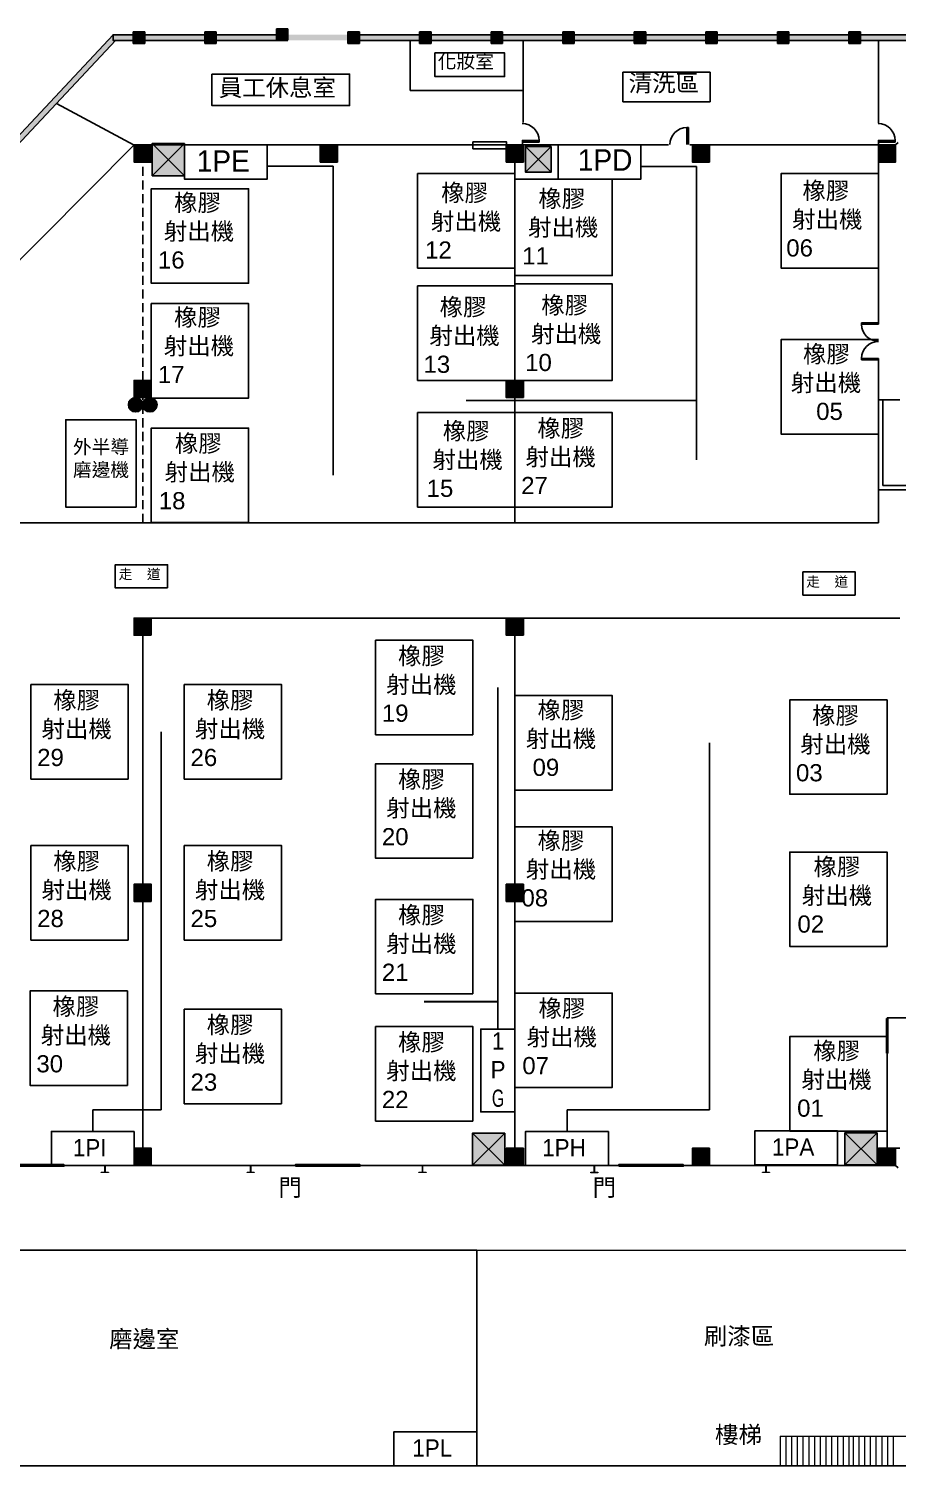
# Model space of a CAD drawing. Header units: millimetres. Extents: x 22594 to 38070, y -3587 to 6205.
# Drawn here: x 25435 to 28469, y 1183 to 6205 of the extents above; entities that cross this region are included whole.
import ezdxf

# ---------------------------------------------------------------- set-up
doc = ezdxf.new("R2010")
doc.units = ezdxf.units.MM
for name, pattern in [('ACAD_ISO03W100', [30, 12, -18]), ('HIDDEN', [4.5, 3.5, -1]), ('HIDDEN2', [4.7625, 3.175, -1.5875])]:
    doc.linetypes.add(name, pattern=pattern)
doc.layers.get('0').update_dxf_attribs({"lineweight": 25})
for name, color, linetype, lineweight in [('DIM', 3, 'Continuous', 13), ('Gold', 40, 'Continuous', 13), ('HID', 4, 'HIDDEN', 13)]:
    doc.layers.add(name, color=color, linetype=linetype, lineweight=lineweight)
for name, color, linetype in [('圍牆', 27, 'Continuous'), ('柱子', 250, 'Continuous'), ('配電箱', 253, 'Continuous')]:
    doc.layers.add(name, color=color, linetype=linetype)
doc.styles.add('CHARDON', font='arial.ttf', dxfattribs={"height": 3})
doc.styles.add('SIMPLEX', font='simplex.shx')
doc.styles.get("Standard").update_dxf_attribs({"font": 'arial.ttf'})

msp = doc.modelspace()

# ---------------------------------------------------------------- hatches: boundary and pattern name
for points in [[(25832.9, 4891.4, 1), (25782.9, 4891.4, 1)], [(25882.9, 4891.4, 1), (25832.9, 4891.4, 1)]]:
    msp.add_hatch(color=5).paths.add_polyline_path(points)
h = msp.add_hatch()
h.set_pattern_fill('ANSI31', color=256)
h.set_pattern_definition([(45, (-20507.3048, -1063.8885), (-2.24506403, 2.24506403), [])])
h.paths.add_polyline_path([(25332.6, 2236.9), (25332.6, 2230.9), (25557.6, 2230.9), (25557.6, 2236.9)])
h = msp.add_hatch()
h.set_pattern_fill('ANSI31', color=256)
h.set_pattern_definition([(45, (-19473.447, -1063.8885), (-2.24506403, 2.24506403), [])])
h.paths.add_polyline_path([(26366.5, 2236.9), (26366.5, 2230.9), (26591.5, 2230.9), (26591.5, 2236.9)])
h = msp.add_hatch()
h.set_pattern_fill('ANSI31', color=256)
h.set_pattern_definition([(45, (-18344.015, -1063.8885), (-2.24506403, 2.24506403), [])])
h.paths.add_polyline_path([(27495.9, 2236.9), (27495.9, 2230.9), (27720.9, 2230.9), (27720.9, 2236.9)])
at = {"layer": 'DIM'}
h = msp.add_hatch(color=1, dxfattribs=at)
h.dxf.hatch_style = 1
h.paths.add_polyline_path([(25688.2, 2232.4), (25688.2, 2233.9), (25700.7, 2233.9), (25713.2, 2233.9), (25713.2, 2232.4), (25701.2, 2232.4), (25701.2, 2210.4), (25713.2, 2210.4), (25713.2, 2208.9), (25688.2, 2208.9), (25688.2, 2210.4), (25700.2, 2210.4), (25700.2, 2232.4)])
h = msp.add_hatch(color=1, dxfattribs=at)
h.dxf.hatch_style = 1
h.paths.add_polyline_path([(26197.7, 2233.9), (26197.7, 2232.4), (26209.7, 2232.4), (26209.7, 2210.4), (26197.7, 2210.4), (26197.7, 2208.9), (26222.7, 2208.9), (26222.7, 2210.4), (26210.7, 2210.4), (26210.7, 2232.4), (26222.7, 2232.4), (26222.7, 2233.9), (26210.2, 2233.9)])
h = msp.add_hatch(color=1, dxfattribs=at)
h.dxf.hatch_style = 1
h.paths.add_polyline_path([(26797.7, 2232.4), (26797.7, 2233.9), (26810.2, 2233.9), (26822.7, 2233.9), (26822.7, 2232.4), (26810.7, 2232.4), (26810.7, 2210.4), (26822.7, 2210.4), (26822.7, 2208.9), (26797.7, 2208.9), (26797.7, 2210.4), (26809.7, 2210.4), (26809.7, 2232.4)])
h = msp.add_hatch(color=1, dxfattribs=at)
h.dxf.hatch_style = 1
h.paths.add_polyline_path([(27397.7, 2210.2), (27397.7, 2208.7), (27422.7, 2208.7), (27422.7, 2210.2), (27410.7, 2210.2), (27410.7, 2232.2), (27422.7, 2232.2), (27422.7, 2233.7), (27410.2, 2233.7), (27397.7, 2233.7), (27397.7, 2232.2), (27409.7, 2232.2), (27409.7, 2210.2)])
h = msp.add_hatch(color=1, dxfattribs=at)
h.dxf.hatch_style = 1
h.paths.add_polyline_path([(27997.7, 2232.4), (27997.7, 2233.9), (28010.2, 2233.9), (28022.7, 2233.9), (28022.7, 2232.4), (28010.7, 2232.4), (28010.7, 2210.4), (28022.7, 2210.4), (28022.7, 2208.9), (27997.7, 2208.9), (27997.7, 2210.4), (28009.7, 2210.4), (28009.7, 2232.4)])
at = {"layer": '圍牆'}
for points in [[(25738.1, 6163.9), (25729.4, 6163.9), (25729.4, 6183.9), (24939.4, 5340.3), (24957, 5330.9)], [(25729.4, 6163.9), (25729.4, 6183.9), (25799.9, 6183.9), (25799.9, 6163.9)], [(25799.9, 6153.9), (25799.9, 6193.9), (25839.9, 6193.9), (25839.9, 6153.9)], [(26049.9, 6183.9), (25839.9, 6183.9), (25839.9, 6163.9), (26049.9, 6163.9)], [(26049.9, 6153.9), (26049.9, 6193.9), (26089.9, 6193.9), (26089.9, 6153.9)], [(26299.9, 6183.9), (26089.9, 6183.9), (26089.9, 6163.9), (26299.9, 6163.9)], [(26299.9, 6204.9), (26299.9, 6164.9), (26339.9, 6164.9), (26339.9, 6204.9)], [(26549.9, 6183.9), (26339.9, 6183.9), (26339.9, 6163.9), (26549.9, 6163.9)], [(26549.9, 6153.9), (26549.9, 6193.9), (26589.9, 6193.9), (26589.9, 6153.9)], [(26799.9, 6183.9), (26589.9, 6183.9), (26589.9, 6163.9), (26799.9, 6163.9)], [(26799.9, 6153.9), (26799.9, 6193.9), (26839.9, 6193.9), (26839.9, 6153.9)], [(27049.9, 6183.9), (26839.9, 6183.9), (26839.9, 6163.9), (27049.9, 6163.9)], [(27049.9, 6193.9), (27049.9, 6153.9), (27089.9, 6153.9), (27089.9, 6193.9)], [(27299.9, 6183.9), (27089.9, 6183.9), (27089.9, 6163.9), (27299.9, 6163.9)], [(27299.9, 6193.9), (27299.9, 6153.9), (27339.9, 6153.9), (27339.9, 6193.9)], [(27549.9, 6183.9), (27339.9, 6183.9), (27339.9, 6163.9), (27549.9, 6163.9)], [(27549.9, 6153.9), (27549.9, 6193.9), (27589.9, 6193.9), (27589.9, 6153.9)], [(27799.9, 6183.9), (27589.9, 6183.9), (27589.9, 6163.9), (27799.9, 6163.9)], [(27799.9, 6193.9), (27799.9, 6153.9), (27839.9, 6153.9), (27839.9, 6193.9)], [(28049.9, 6183.9), (27839.9, 6183.9), (27839.9, 6163.9), (28049.9, 6163.9)], [(28049.9, 6153.9), (28049.9, 6193.9), (28089.9, 6193.9), (28089.9, 6153.9)], [(28299.9, 6183.9), (28089.9, 6183.9), (28089.9, 6163.9), (28299.9, 6163.9)], [(28299.9, 6193.9), (28299.9, 6153.9), (28339.9, 6153.9), (28339.9, 6193.9)], [(28549.9, 6183.9), (28339.9, 6183.9), (28339.9, 6163.9), (28549.9, 6163.9)]]:
    msp.add_hatch(color=256, dxfattribs=at).paths.add_polyline_path(points)
at = {"layer": '柱子'}
for points in [[(25862.9, 5798.9), (25802.9, 5798.9), (25802.9, 5738.9), (25862.9, 5738.9)], [(26512.9, 5798.9), (26452.9, 5798.9), (26452.9, 5738.9), (26512.9, 5738.9)], [(27162.9, 5798.9), (27102.9, 5798.9), (27102.9, 5738.9), (27162.9, 5738.9)], [(27812.9, 5798.9), (27752.9, 5798.9), (27752.9, 5738.9), (27812.9, 5738.9)], [(28462.9, 5798.9), (28402.9, 5798.9), (28402.9, 5738.9), (28462.9, 5738.9)], [(25862.9, 4976.4), (25802.9, 4976.4), (25802.9, 4916.4), (25862.9, 4916.4)], [(27162.9, 4976.4), (27102.9, 4976.4), (27102.9, 4916.4), (27162.9, 4916.4)], [(25862.9, 4146.4), (25802.9, 4146.4), (25802.9, 4086.4), (25862.9, 4086.4)], [(27162.9, 4146.4), (27102.9, 4146.4), (27102.9, 4086.4), (27162.9, 4086.4)], [(25862.9, 3216.4), (25802.9, 3216.4), (25802.9, 3156.4), (25862.9, 3156.4)], [(27162.9, 3216.4), (27102.9, 3216.4), (27102.9, 3156.4), (27162.9, 3156.4)], [(25862.9, 2293.9), (25802.9, 2293.9), (25802.9, 2233.9), (25862.9, 2233.9)], [(27162.9, 2293.9), (27102.9, 2293.9), (27102.9, 2233.9), (27162.9, 2233.9)], [(27812.9, 2293.9), (27752.9, 2293.9), (27752.9, 2233.9), (27812.9, 2233.9)], [(28462.9, 2293.9), (28402.9, 2293.9), (28402.9, 2233.9), (28462.9, 2233.9)]]:
    msp.add_hatch(color=7, dxfattribs=at).paths.add_polyline_path(points)
at = {"layer": '配電箱'}
h = msp.add_hatch(color=256, dxfattribs=at)
h.paths.add_polyline_path([(25978.5, 5804), (25866, 5804), (25922.2, 5747.7)])
h.paths.add_polyline_path([(25866, 5804), (25866, 5691.5), (25922.2, 5747.7)])
h.paths.add_polyline_path([(25978.5, 5804), (25922.2, 5747.7), (25978.5, 5691.5)])
h.paths.add_polyline_path([(25922.2, 5747.7), (25866, 5691.5), (25978.5, 5691.5)])
h = msp.add_hatch(color=256, dxfattribs=at)
h.paths.add_polyline_path([(27259.7, 5794), (27169.7, 5794), (27214.7, 5749)])
h.paths.add_polyline_path([(27169.7, 5794), (27169.7, 5704), (27214.7, 5749)])
h.paths.add_polyline_path([(27259.7, 5794), (27214.7, 5749), (27259.7, 5704)])
h.paths.add_polyline_path([(27214.7, 5749), (27169.7, 5704), (27259.7, 5704)])
h = msp.add_hatch(color=256, dxfattribs=at)
h.paths.add_polyline_path([(27097.6, 2346.9), (26985.1, 2346.9), (27041.3, 2290.7)])
h.paths.add_polyline_path([(26985.1, 2346.9), (26985.1, 2234.4), (27041.3, 2290.7)])
h.paths.add_polyline_path([(27097.6, 2346.9), (27041.3, 2290.7), (27097.6, 2234.4)])
h.paths.add_polyline_path([(27041.3, 2290.7), (26985.1, 2234.4), (27097.6, 2234.4)])
h = msp.add_hatch(color=256, dxfattribs=at)
h.paths.add_polyline_path([(28398.4, 2348.4), (28285.9, 2348.4), (28342.1, 2292.2)])
h.paths.add_polyline_path([(28285.9, 2348.4), (28285.9, 2235.9), (28342.1, 2292.2)])
h.paths.add_polyline_path([(28398.4, 2348.4), (28342.1, 2292.2), (28398.4, 2235.9)])
h.paths.add_polyline_path([(28342.1, 2292.2), (28285.9, 2235.9), (28398.4, 2235.9)])

# ---------------------------------------------------------------- linework, layer by layer
at = {"lineweight": -3}
for p, q in [((24939.4, 5340.3), (25729.4, 6183.9)), ((25799.9, 6183.9), (25729.4, 6183.9)), ((25799.9, 6153.9), (25799.9, 6193.9)), ((25839.9, 6193.9), (25799.9, 6193.9)), ((25839.9, 6153.9), (25839.9, 6193.9)), ((26049.9, 6183.9), (25839.9, 6183.9)), ((26089.9, 6193.9), (26049.9, 6193.9)), ((26049.9, 6153.9), (26049.9, 6193.9)), ((26049.9, 6153.9), (26049.9, 6193.9)), ((26089.9, 6193.9), (26049.9, 6193.9)), ((26089.9, 6153.9), (26089.9, 6193.9)), ((26089.9, 6153.9), (26089.9, 6193.9)), ((26299.9, 6183.9), (26089.9, 6183.9)), ((26339.9, 6204.9), (26299.9, 6204.9)), ((26299.9, 6164.9), (26299.9, 6204.9)), ((26299.9, 6164.9), (26299.9, 6204.9)), ((26339.9, 6204.9), (26299.9, 6204.9)), ((26339.9, 6164.9), (26339.9, 6204.9)), ((26339.9, 6164.9), (26339.9, 6204.9)), ((26589.9, 6193.9), (26549.9, 6193.9)), ((26549.9, 6153.9), (26549.9, 6193.9)), ((26549.9, 6153.9), (26549.9, 6193.9)), ((26589.9, 6193.9), (26549.9, 6193.9)), ((26589.9, 6153.9), (26589.9, 6193.9)), ((26589.9, 6153.9), (26589.9, 6193.9)), ((26799.9, 6183.9), (26589.9, 6183.9)), ((26839.9, 6193.9), (26799.9, 6193.9)), ((26799.9, 6153.9), (26799.9, 6193.9)), ((26799.9, 6153.9), (26799.9, 6193.9)), ((26839.9, 6193.9), (26799.9, 6193.9)), ((26839.9, 6153.9), (26839.9, 6193.9)), ((26839.9, 6153.9), (26839.9, 6193.9)), ((27049.9, 6183.9), (26839.9, 6183.9)), ((27089.9, 6193.9), (27049.9, 6193.9)), ((27049.9, 6153.9), (27049.9, 6193.9)), ((27049.9, 6153.9), (27049.9, 6193.9)), ((27089.9, 6193.9), (27049.9, 6193.9)), ((27089.9, 6153.9), (27089.9, 6193.9)), ((27089.9, 6153.9), (27089.9, 6193.9)), ((27299.9, 6183.9), (27089.9, 6183.9)), ((27339.9, 6193.9), (27299.9, 6193.9)), ((27299.9, 6153.9), (27299.9, 6193.9)), ((27299.9, 6153.9), (27299.9, 6193.9)), ((27339.9, 6193.9), (27299.9, 6193.9)), ((27339.9, 6153.9), (27339.9, 6193.9)), ((27339.9, 6153.9), (27339.9, 6193.9)), ((27549.9, 6183.9), (27339.9, 6183.9)), ((27589.9, 6193.9), (27549.9, 6193.9)), ((27549.9, 6153.9), (27549.9, 6193.9)), ((27549.9, 6153.9), (27549.9, 6193.9)), ((27589.9, 6193.9), (27549.9, 6193.9)), ((27589.9, 6153.9), (27589.9, 6193.9)), ((27589.9, 6153.9), (27589.9, 6193.9)), ((27799.9, 6183.9), (27589.9, 6183.9)), ((27839.9, 6193.9), (27799.9, 6193.9)), ((27799.9, 6153.9), (27799.9, 6193.9)), ((27799.9, 6153.9), (27799.9, 6193.9)), ((27839.9, 6193.9), (27799.9, 6193.9)), ((27839.9, 6153.9), (27839.9, 6193.9)), ((27839.9, 6153.9), (27839.9, 6193.9)), ((28049.9, 6183.9), (27839.9, 6183.9)), ((28049.9, 6153.9), (28049.9, 6193.9)), ((28089.9, 6193.9), (28049.9, 6193.9)), ((28049.9, 6153.9), (28049.9, 6193.9)), ((28089.9, 6193.9), (28049.9, 6193.9)), ((28089.9, 6153.9), (28089.9, 6193.9)), ((28089.9, 6153.9), (28089.9, 6193.9)), ((28299.9, 6183.9), (28089.9, 6183.9)), ((28299.9, 6153.9), (28299.9, 6193.9)), ((28339.9, 6193.9), (28299.9, 6193.9)), ((28299.9, 6153.9), (28299.9, 6193.9)), ((28339.9, 6193.9), (28299.9, 6193.9)), ((28339.9, 6153.9), (28339.9, 6193.9)), ((28339.9, 6153.9), (28339.9, 6193.9)), ((28549.9, 6183.9), (28339.9, 6183.9)), ((24957, 5330.9), (25738.1, 6163.9)), ((25799.9, 6163.9), (25738.1, 6163.9)), ((25839.9, 6153.9), (25799.9, 6153.9)), ((26049.9, 6163.9), (25839.9, 6163.9)), ((26089.9, 6153.9), (26049.9, 6153.9)), ((26089.9, 6153.9), (26049.9, 6153.9)), ((26299.9, 6163.9), (26089.9, 6163.9)), ((26339.9, 6164.9), (26299.9, 6164.9)), ((26339.9, 6164.9), (26299.9, 6164.9)), ((26589.9, 6153.9), (26549.9, 6153.9)), ((26589.9, 6153.9), (26549.9, 6153.9)), ((26799.9, 6163.9), (26589.9, 6163.9)), ((26839.9, 6153.9), (26799.9, 6153.9)), ((26839.9, 6153.9), (26799.9, 6153.9)), ((27049.9, 6163.9), (26839.9, 6163.9)), ((27089.9, 6153.9), (27049.9, 6153.9)), ((27089.9, 6153.9), (27049.9, 6153.9)), ((27299.9, 6163.9), (27089.9, 6163.9)), ((27339.9, 6153.9), (27299.9, 6153.9)), ((27339.9, 6153.9), (27299.9, 6153.9)), ((27549.9, 6163.9), (27339.9, 6163.9)), ((27589.9, 6153.9), (27549.9, 6153.9)), ((27589.9, 6153.9), (27549.9, 6153.9)), ((27799.9, 6163.9), (27589.9, 6163.9)), ((27839.9, 6153.9), (27799.9, 6153.9)), ((27839.9, 6153.9), (27799.9, 6153.9)), ((28049.9, 6163.9), (27839.9, 6163.9)), ((28089.9, 6153.9), (28049.9, 6153.9)), ((28089.9, 6153.9), (28049.9, 6153.9)), ((28299.9, 6163.9), (28089.9, 6163.9)), ((28339.9, 6153.9), (28299.9, 6153.9)), ((28339.9, 6153.9), (28299.9, 6153.9)), ((28549.9, 6163.9), (28339.9, 6163.9)), ((25802.7, 5798.6), (25532.1, 5944.2)), ((27733.9, 5859.4), (27738.9, 5859.4)), ((27733.9, 5800), (27733.9, 5859.4)), ((27733.9, 5859.4), (27738.9, 5859.4)), ((27738.9, 5800), (27738.9, 5859.4)), ((27738.9, 5800), (27738.9, 5859.4)), ((25802.9, 5798.9), (25135.7, 5127.9)), ((25802.9, 5798.9), (27669.1, 5798.9)), ((25866, 5691.5), (25978.5, 5804)), ((25866, 5804), (25978.5, 5691.5)), ((26452.9, 5798.9), (26224.9, 5798.9)), ((26452.9, 5778), (26452.9, 5794)), ((26740.9, 5798.9), (26512.9, 5798.9)), ((27158.1, 5814.1), (27217.5, 5814.1)), ((27158.1, 5809.1), (27217.5, 5809.1)), ((27158.1, 5809.1), (27217.5, 5809.1)), ((27169.7, 5704), (27259.7, 5794)), ((27169.7, 5794), (27259.7, 5704)), ((27217.5, 5814.1), (27217.5, 5809.1)), ((27217.5, 5814.1), (27217.5, 5809.1)), ((27743.9, 5798.9), (28462.9, 5798.9)), ((28402.1, 5814.1), (28461.5, 5814.1)), ((28402.1, 5809.1), (28461.5, 5809.1)), ((28402.1, 5809.1), (28461.5, 5809.1)), ((28461.5, 5814.1), (28461.5, 5809.1)), ((28461.5, 5814.1), (28461.5, 5809.1)), ((28402.9, 5738.9), (28402.9, 5172.3)), ((28403.3, 5177.3), (28343.9, 5177.3)), ((28403.3, 5177.3), (28343.9, 5177.3)), ((28343.9, 5172.3), (28343.9, 5177.3)), ((28403.3, 5172.3), (28343.9, 5172.3)), ((28402.9, 5112.9), (28402.9, 5112.9)), ((28403.3, 5053.4), (28343.9, 5053.4)), ((28343.9, 5053.4), (28343.9, 5048.4)), ((28403.3, 5048.4), (28343.9, 5048.4)), ((28403.3, 5048.4), (28343.9, 5048.4)), ((28402.9, 5053.4), (28402.9, 4593.9)), ((28477.9, 4908.9), (28402.9, 4908.9)), ((28417.9, 4908.9), (28417.9, 4608.9)), ((28402.9, 4593.9), (28874.9, 4593.9)), ((28417.9, 4608.9), (28874.9, 4608.9)), ((28432.9, 2293.9), (28432.9, 2748.9)), ((26985.1, 2234.4), (27097.6, 2346.9)), ((26985.1, 2346.9), (27097.6, 2234.4)), ((28285.9, 2235.9), (28398.4, 2348.4)), ((28285.9, 2348.4), (28398.4, 2235.9)), ((28477.9, 2293.9), (28462.9, 2293.9)), ((23292.7, 2233.9), (27672.9, 2233.9)), ((27747.9, 2233.9), (28462.9, 2233.9))]:
    msp.add_line(p, q, dxfattribs=at)
for p, q in [((24939.4, 5340.3), (25729.4, 6183.9)), ((25738.1, 6163.9), (24957, 5330.9)), ((26767, 6163.9), (26767, 5988.7)), ((27161.5, 5877.4), (27161.5, 6166.4)), ((27161.5, 6166.4), (27161.5, 6166.4)), ((28402.9, 6163.9), (28403.5, 5875.4)), ((27161.5, 5988.7), (26767, 5988.7)), ((27159.5, 5815.4), (27159.5, 5800.4)), ((28403.5, 5815.4), (28403.5, 5800.4)), ((25862.9, 5445.9), (25862.9, 5385.9)), ((25862.9, 4984.5), (25862.9, 5044.5)), ((29231.4, 2749.4), (28433.5, 2749.4)), ((23269, 2233.9), (28398.4, 2233.9))]:
    msp.add_line(p, q)
at = {"color": 0, "linetype": 'ACAD_ISO03W100', "lineweight": -3}
for p, q in [((28462.9, 5798.9), (28477.9, 5813.9)), ((28462.9, 2233.9), (28477.9, 2218.9))]:
    msp.add_line(p, q, dxfattribs=at)
at = {"linetype": 'HIDDEN2', "lineweight": -3, "ltscale": 10}
for p, q in [((25832.9, 4976.4), (25832.9, 5738.9)), ((25832.9, 4478.9), (25832.9, 4916.4))]:
    msp.add_line(p, q, dxfattribs=at)
at = {"color": 2}
for p, q in [((26497.9, 5725.2), (26267.7, 5725.2)), ((26497.9, 4644.8), (26497.9, 5725.2)), ((27767.9, 5724.1), (27573, 5724.1)), ((27767.9, 4698.9), (27767.9, 5724.1)), ((26962.9, 4906), (27767.9, 4906)), ((27073.4, 2710.1), (27073.4, 3903.6)), ((25897.7, 3748.9), (25897.7, 2428.5)), ((27812.6, 2428.5), (27812.6, 3710.4)), ((25658.3, 2352.8), (25658.3, 2428.5)), ((25658.3, 2428.5), (25897.7, 2428.5)), ((27315.1, 2352.8), (27315.1, 2428.5)), ((27315.1, 2428.5), (27812.6, 2428.5))]:
    msp.add_line(p, q, dxfattribs=at)
at = {"linetype": 'HIDDEN', "lineweight": -3}
for p, q in [((27132.9, 4976.4), (27132.9, 5738.9)), ((27132.9, 4916.4), (27132.9, 4478.9)), ((28402.9, 4593.9), (28402.9, 4478.9)), ((28402.9, 4478.9), (24786.7, 4478.9)), ((25802.9, 4146.4), (28477.9, 4146.4)), ((25832.9, 3216.4), (25832.9, 4086.4)), ((27132.9, 3216.4), (27132.9, 4086.4)), ((25832.9, 2293.9), (25832.9, 3156.4)), ((27132.9, 2293.9), (27132.9, 3156.4))]:
    msp.add_line(p, q, dxfattribs=at)
at = {"color": 5}
for p, q in [((25832.9, 4891.4), (25782.9, 4891.4)), ((25807.9, 4916.4), (25807.9, 4866.4)), ((25882.9, 4891.4), (25832.9, 4891.4)), ((25857.9, 4916.4), (25857.9, 4866.4)), ((27132.9, 3156.4), (27132.9, 3106.4))]:
    msp.add_line(p, q, dxfattribs=at)
at = {"color": 2, "lineweight": 30}
msp.add_line((26816.3, 2806.2), (27073.4, 2806.2), dxfattribs=at)
at = {"color": 0}
msp.add_line((29235.2, 1184.7), (23801.2, 1184.7), dxfattribs=at)
for points in [[(26853.5, 6120.5), (27097.1, 6120.5), (27097.1, 6037.8), (26853.5, 6037.8)], [(26074.4, 6046.5), (26555.4, 6046.5), (26555.4, 5936.5), (26074.4, 5936.5)], [(27510.1, 6052.9), (27814.7, 6052.9), (27814.7, 5949.6), (27510.1, 5949.6)], [(26986.5, 5810.4), (27103.5, 5810.4), (27103.5, 5785.4), (26986.5, 5785.4)], [(26792.9, 5698.9), (27132.9, 5698.9), (27132.9, 5368.9), (26792.9, 5368.9)], [(27132.9, 5342.6), (27472.9, 5342.6), (27472.9, 5679.4), (27132.9, 5679.4)], [(26792.9, 5306.4), (27132.9, 5306.4), (27132.9, 4976.4), (26792.9, 4976.4)], [(27132.9, 4976.4), (27472.9, 4976.4), (27472.9, 5313.2), (27132.9, 5313.2)], [(26792.9, 4863.9), (27132.9, 4863.9), (27132.9, 4533.9), (26792.9, 4533.9)], [(25862.9, 4479.8), (26202.9, 4479.8), (26202.9, 4809.8), (25862.9, 4809.8)], [(26986.3, 3738.6), (26646.3, 3738.6), (26646.3, 4068.6), (26986.3, 4068.6)], [(25782.1, 3583.9), (25442.1, 3583.9), (25442.1, 3913.9), (25782.1, 3913.9)], [(26317.9, 3583.9), (25977.9, 3583.9), (25977.9, 3913.9), (26317.9, 3913.9)], [(28432.9, 3530.5), (28092.9, 3530.5), (28092.9, 3860.5), (28432.9, 3860.5)], [(26986.3, 3307.1), (26646.3, 3307.1), (26646.3, 3637.1), (26986.3, 3637.1)], [(25782.1, 3021.4), (25442.1, 3021.4), (25442.1, 3351.4), (25782.1, 3351.4)], [(26317.9, 3021.4), (25977.9, 3021.4), (25977.9, 3351.4), (26317.9, 3351.4)], [(28432.9, 2998.9), (28092.9, 2998.9), (28092.9, 3328.9), (28432.9, 3328.9)], [(26986.3, 2833.5), (26646.3, 2833.5), (26646.3, 3163.5), (26986.3, 3163.5)], [(25779.5, 2513.8), (25439.5, 2513.8), (25439.5, 2843.8), (25779.5, 2843.8)], [(27132.9, 2506.4), (27472.9, 2506.4), (27472.9, 2836.4), (27132.9, 2836.4)], [(26317.9, 2449.8), (25977.9, 2449.8), (25977.9, 2779.8), (26317.9, 2779.8)], [(26986.3, 2389.2), (26646.3, 2389.2), (26646.3, 2719.2), (26986.3, 2719.2)], [(28432.9, 2353.9), (28092.9, 2353.9), (28092.9, 2683.9), (28432.9, 2683.9)], [(25332.6, 2230.9), (25557.6, 2230.9), (25557.6, 2236.9), (25332.6, 2236.9)], [(26366.5, 2230.9), (26591.5, 2230.9), (26591.5, 2236.9), (26366.5, 2236.9)], [(27495.9, 2230.9), (27720.9, 2230.9), (27720.9, 2236.9), (27495.9, 2236.9)], [(25101.5, 1938.6), (26999.4, 1938.6), (26999.4, 1184.7), (25101.5, 1184.7)]]:
    msp.add_lwpolyline(points, close=True)
at = {"lineweight": -3}
for points in [[(25862.9, 5798.9), (25862.9, 5738.9), (25802.9, 5738.9), (25802.9, 5798.9), (25862.9, 5798.9)], [(26512.9, 5738.9), (26452.9, 5738.9), (26452.9, 5798.9), (26512.9, 5798.9), (26512.9, 5738.9)], [(27162.9, 5798.9), (27162.9, 5738.9), (27102.9, 5738.9), (27102.9, 5798.9), (27162.9, 5798.9)], [(27812.9, 5738.9), (27752.9, 5738.9), (27752.9, 5798.9), (27812.9, 5798.9), (27812.9, 5738.9)], [(28462.9, 5798.9), (28462.9, 5738.9), (28402.9, 5738.9), (28402.9, 5798.9), (28462.9, 5798.9)], [(25862.9, 4916.4), (25862.9, 4976.4), (25802.9, 4976.4), (25802.9, 4916.4), (25862.9, 4916.4)], [(27162.9, 4916.4), (27162.9, 4976.4), (27102.9, 4976.4), (27102.9, 4916.4), (27162.9, 4916.4)], [(25862.9, 4086.4), (25862.9, 4146.4), (25802.9, 4146.4), (25802.9, 4086.4), (25862.9, 4086.4)], [(27162.9, 4086.4), (27162.9, 4146.4), (27102.9, 4146.4), (27102.9, 4086.4), (27162.9, 4086.4)], [(25862.9, 3156.4), (25862.9, 3216.4), (25802.9, 3216.4), (25802.9, 3156.4), (25862.9, 3156.4)], [(27162.9, 3156.4), (27162.9, 3216.4), (27102.9, 3216.4), (27102.9, 3156.4), (27162.9, 3156.4)], [(25862.9, 2233.9), (25862.9, 2293.9), (25802.9, 2293.9), (25802.9, 2233.9), (25862.9, 2233.9)], [(27162.9, 2233.9), (27162.9, 2293.9), (27102.9, 2293.9), (27102.9, 2233.9), (27162.9, 2233.9)], [(27812.9, 2293.9), (27752.9, 2293.9), (27752.9, 2233.9), (27812.9, 2233.9), (27812.9, 2293.9)], [(28462.9, 2233.9), (28462.9, 2293.9), (28402.9, 2293.9), (28402.9, 2233.9), (28462.9, 2233.9)]]:
    msp.add_lwpolyline(points, dxfattribs=at)
for points in [[(25978.5, 5804), (25866, 5804), (25866, 5691.5), (25978.5, 5691.5)], [(27259.7, 5794), (27169.7, 5794), (27169.7, 5704), (27259.7, 5704)], [(25809.8, 4533.7), (25563.7, 4533.7), (25563.7, 4838.8), (25809.8, 4838.8)], [(25919.6, 4251.4), (25736.9, 4251.4), (25736.9, 4332.6), (25919.6, 4332.6)], [(28321.6, 4226.4), (28138.9, 4226.4), (28138.9, 4307.6), (28321.6, 4307.6)], [(28431.2, 2626), (28431.2, 2747), (28435.2, 2747), (28435.2, 2626)], [(27097.6, 2346.9), (26985.1, 2346.9), (26985.1, 2234.4), (27097.6, 2234.4)], [(28398.4, 2348.4), (28285.9, 2348.4), (28285.9, 2235.9), (28398.4, 2235.9)]]:
    msp.add_lwpolyline(points, close=True, dxfattribs=at)
at = {"color": 2}
for points in [[(26267.7, 5798.9), (25978.5, 5798.9), (25978.5, 5679.9), (26267.7, 5679.9)], [(27573, 5798.9), (27283.9, 5798.9), (27283.9, 5679.9), (27573, 5679.9)], [(27132.9, 2421), (27132.9, 2710.1), (27013.9, 2710.1), (27013.9, 2421)], [(25802.9, 2352.8), (25513.7, 2352.8), (25513.7, 2233.9), (25802.9, 2233.9)], [(27459.7, 2352.8), (27170.5, 2352.8), (27170.5, 2233.9), (27459.7, 2233.9)], [(28260.1, 2354.9), (27970.9, 2354.9), (27970.9, 2235.9), (28260.1, 2235.9)], [(26999.4, 1303.7), (26710.2, 1303.7), (26710.2, 1184.7), (26999.4, 1184.7)]]:
    msp.add_lwpolyline(points, close=True, dxfattribs=at)
for points in [[(28402.9, 5368.9), (28062.9, 5368.9), (28062.9, 5698.9), (28402.9, 5698.9)], [(25862.9, 5385.9), (25862.9, 5315.9), (26202.9, 5315.9), (26202.9, 5645.9), (25862.9, 5645.9), (25862.9, 5445.9)], [(25862.9, 4984.5), (25862.9, 4914.5), (26202.9, 4914.5), (26202.9, 5244.5), (25862.9, 5244.5), (25862.9, 5044.5)], [(28402.9, 4788.9), (28062.9, 4788.9), (28062.9, 5118.9), (28402.9, 5118.9)], [(27132.9, 4661.4), (27132.9, 4533.9), (27472.9, 4533.9), (27472.9, 4863.9), (27132.9, 4863.9), (27132.9, 4721.4)], [(27132.9, 3615.4), (27132.9, 3545.4), (27472.9, 3545.4), (27472.9, 3875.4), (27132.9, 3875.4), (27132.9, 3675.4)], [(27132.9, 3156.4), (27132.9, 3086.4), (27472.9, 3086.4), (27472.9, 3416.4), (27132.9, 3416.4), (27132.9, 3216.4)]]:
    msp.add_lwpolyline(points)
for points in [[(26792.9, 5533.9, 0, 30, 0), (26762.9, 5533.9, 0, 0, 0), (26497.9, 5533.9, 0, 0, 0)], [(27472.9, 5511, 0, 30, 0), (27502.9, 5511, 0, 0, 0), (27767.9, 5511, 0, 0, 0)], [(28062.9, 5533.9, 0, 30, 0), (28032.9, 5533.9, 0, 0, 0), (27767.9, 5533.9, 0, 0, 0)], [(26202.9, 5480.9, 0, 30, 0), (26232.9, 5480.9, 0, 0, 0), (26497.9, 5480.9, 0, 0, 0)], [(26792.9, 5141.4, 0, 30, 0), (26762.9, 5141.4, 0, 0, 0), (26497.9, 5141.4, 0, 0, 0)], [(27472.9, 5144.8, 0, 30, 0), (27502.9, 5144.8, 0, 0, 0), (27767.9, 5144.8, 0, 0, 0)], [(26202.9, 5079.5, 0, 30, 0), (26232.9, 5079.5, 0, 0, 0), (26497.9, 5079.5, 0, 0, 0)], [(28062.9, 4953.9, 0, 30, 0), (28032.9, 4953.9, 0, 0, 0), (27767.9, 4953.9, 0, 0, 0)], [(26962.9, 4863.9, 0, 30, 0), (26962.9, 4893.9, 0, 0, 0), (26962.9, 4906, 0, 0, 0)], [(27472.9, 4698.9, 0, 30, 0), (27502.9, 4698.9, 0, 0, 0), (27767.9, 4698.9, 0, 0, 0)], [(26202.9, 4644.8, 0, 30, 0), (26232.9, 4644.8, 0, 0, 0), (26497.9, 4644.8, 0, 0, 0)], [(26986.3, 3903.6, 0, 30, 0), (27016.3, 3903.6, 0, 0, 0), (27073.4, 3903.6, 0, 0, 0)], [(25782.1, 3748.9, 0, 30, 0), (25812.1, 3748.9, 0, 0, 0), (25897.7, 3748.9, 0, 0, 0)], [(25977.9, 3748.9, 0, 30, 0), (25947.9, 3748.9, 0, 0, 0), (25897.7, 3748.9, 0, 0, 0)], [(27472.9, 3710.4, 0, 30, 0), (27502.9, 3710.4, 0, 0, 0), (27812.6, 3710.4, 0, 0, 0)], [(28092.9, 3695.5, 0, 30, 0), (28062.9, 3695.5, 0, 0, 0), (27812.6, 3695.5, 0, 0, 0)], [(26986.3, 3472.1, 0, 30, 0), (27016.3, 3472.1, 0, 0, 0), (27073.4, 3472.1, 0, 0, 0)], [(27472.9, 3251.4, 0, 30, 0), (27502.9, 3251.4, 0, 0, 0), (27812.6, 3251.4, 0, 0, 0)], [(28092.9, 3163.9, 0, 30, 0), (28062.9, 3163.9, 0, 0, 0), (27812.6, 3163.9, 0, 0, 0)], [(25782.1, 3070.1, 0, 30, 0), (25812.1, 3070.1, 0, 0, 0), (25897.7, 3070.1, 0, 0, 0)], [(25977.9, 3070.1, 0, 30, 0), (25947.9, 3070.1, 0, 0, 0), (25897.7, 3070.1, 0, 0, 0)], [(26986.3, 2998.5, 0, 30, 0), (27016.3, 2998.5, 0, 0, 0), (27073.4, 2998.5, 0, 0, 0)], [(26816.3, 2719.2, 0, 30, 0), (26816.3, 2749.2, 0, 0, 0), (26816.3, 2806.2, 0, 0, 0)], [(25779.5, 2678.8, 0, 30, 0), (25809.5, 2678.8, 0, 0, 0), (25897.7, 2678.8, 0, 0, 0)], [(27472.9, 2671.4, 0, 30, 0), (27502.9, 2671.4, 0, 0, 0), (27812.6, 2671.4, 0, 0, 0)], [(25977.9, 2614.8, 0, 30, 0), (25947.9, 2614.8, 0, 0, 0), (25897.7, 2614.8, 0, 0, 0)], [(28092.9, 2518.9, 0, 30, 0), (28062.9, 2518.9, 0, 0, 0), (27812.6, 2518.9, 0, 0, 0)]]:
    msp.add_lwpolyline(points, format="xyseb", dxfattribs=at)
at = {"color": 5}
for centre in [(25807.9, 4891.4), (25857.9, 4891.4)]:
    msp.add_circle(centre, 25, dxfattribs=at)
at = {"lineweight": -3}
for centre, start, end in [((27158.1, 5814.1), 0, 90), ((27733.9, 5800), 90, 180), ((28402.1, 5814.1), 0, 90), ((28403.3, 5172.3), 180, 270), ((28403.3, 5053.4), 90, 180)]:
    msp.add_arc(centre, 59.4, start, end, dxfattribs=at)
at = {"layer": 'DIM', "color": 1}
for p, q in [((25688.2, 2232.4), (25688.2, 2233.9)), ((25688.2, 2233.9), (25700.7, 2233.9)), ((25700.2, 2232.4), (25688.2, 2232.4)), ((25688.2, 2208.9), (25688.2, 2210.4)), ((25688.2, 2210.4), (25700.2, 2210.4)), ((25700.2, 2210.4), (25700.2, 2232.4)), ((25700.7, 2233.9), (25713.2, 2233.9)), ((25713.2, 2232.4), (25701.2, 2232.4)), ((25701.2, 2232.4), (25701.2, 2210.4)), ((25701.2, 2210.4), (25713.2, 2210.4)), ((25713.2, 2233.9), (25713.2, 2232.4)), ((25713.2, 2210.4), (25713.2, 2208.9)), ((26197.7, 2232.4), (26197.7, 2233.9)), ((26197.7, 2233.9), (26210.2, 2233.9)), ((26209.7, 2232.4), (26197.7, 2232.4)), ((26197.7, 2208.9), (26197.7, 2210.4)), ((26197.7, 2210.4), (26209.7, 2210.4)), ((26209.7, 2210.4), (26209.7, 2232.4)), ((26210.2, 2233.9), (26222.7, 2233.9)), ((26222.7, 2232.4), (26210.7, 2232.4)), ((26210.7, 2232.4), (26210.7, 2210.4)), ((26210.7, 2210.4), (26222.7, 2210.4)), ((26222.7, 2233.9), (26222.7, 2232.4)), ((26222.7, 2210.4), (26222.7, 2208.9)), ((26797.7, 2232.4), (26797.7, 2233.9)), ((26797.7, 2233.9), (26810.2, 2233.9)), ((26809.7, 2232.4), (26797.7, 2232.4)), ((26797.7, 2208.9), (26797.7, 2210.4)), ((26797.7, 2210.4), (26809.7, 2210.4)), ((26809.7, 2210.4), (26809.7, 2232.4)), ((26810.2, 2233.9), (26822.7, 2233.9)), ((26822.7, 2232.4), (26810.7, 2232.4)), ((26810.7, 2232.4), (26810.7, 2210.4)), ((26810.7, 2210.4), (26822.7, 2210.4)), ((26822.7, 2233.9), (26822.7, 2232.4)), ((26822.7, 2210.4), (26822.7, 2208.9)), ((27397.7, 2232.2), (27397.7, 2233.7)), ((27397.7, 2233.7), (27410.2, 2233.7)), ((27409.7, 2232.2), (27397.7, 2232.2)), ((27397.7, 2208.7), (27397.7, 2210.2)), ((27397.7, 2210.2), (27409.7, 2210.2)), ((27409.7, 2210.2), (27409.7, 2232.2)), ((27410.2, 2233.7), (27422.7, 2233.7)), ((27422.7, 2232.2), (27410.7, 2232.2)), ((27410.7, 2232.2), (27410.7, 2210.2)), ((27410.7, 2210.2), (27422.7, 2210.2)), ((27422.7, 2233.7), (27422.7, 2232.2)), ((27422.7, 2210.2), (27422.7, 2208.7)), ((27997.7, 2232.4), (27997.7, 2233.9)), ((27997.7, 2233.9), (28010.2, 2233.9)), ((28009.7, 2232.4), (27997.7, 2232.4)), ((27997.7, 2208.9), (27997.7, 2210.4)), ((27997.7, 2210.4), (28009.7, 2210.4)), ((28009.7, 2210.4), (28009.7, 2232.4)), ((28010.2, 2233.9), (28022.7, 2233.9)), ((28022.7, 2232.4), (28010.7, 2232.4)), ((28010.7, 2232.4), (28010.7, 2210.4)), ((28010.7, 2210.4), (28022.7, 2210.4)), ((28022.7, 2233.9), (28022.7, 2232.4)), ((28022.7, 2210.4), (28022.7, 2208.9)), ((25713.2, 2208.9), (25688.2, 2208.9)), ((26222.7, 2208.9), (26197.7, 2208.9)), ((26822.7, 2208.9), (26797.7, 2208.9)), ((27422.7, 2208.7), (27397.7, 2208.7)), ((28022.7, 2208.9), (27997.7, 2208.9)), ((26884.7, 1183.2), (26884.7, 1184.7)), ((26884.7, 1184.7), (26897.2, 1184.7)), ((26896.7, 1183.2), (26884.7, 1183.2)), ((26897.2, 1184.7), (26909.7, 1184.7)), ((26909.7, 1183.2), (26897.7, 1183.2)), ((26909.7, 1184.7), (26909.7, 1183.2))]:
    msp.add_line(p, q, dxfattribs=at)
at = {"layer": 'Gold'}
for p, q in [((28059.3, 1288.7), (28314.3, 1288.7)), ((28059.3, 1288.7), (28059.3, 1184.7)), ((28079.3, 1288.7), (28079.3, 1184.7)), ((28099.3, 1288.7), (28099.3, 1184.7)), ((28119.3, 1288.7), (28119.3, 1184.7)), ((28139.3, 1288.7), (28139.3, 1184.7)), ((28159.3, 1288.7), (28159.3, 1184.7)), ((28179.3, 1288.7), (28179.3, 1184.7)), ((28179.3, 1288.7), (28179.3, 1184.7)), ((28199.3, 1288.7), (28199.3, 1184.7)), ((28199.3, 1288.7), (28199.3, 1184.7)), ((28219.3, 1288.7), (28219.3, 1184.7)), ((28239.3, 1288.7), (28239.3, 1184.7)), ((28259.3, 1288.7), (28259.3, 1184.7)), ((28279.3, 1288.7), (28279.3, 1184.7)), ((28299.3, 1288.7), (28299.3, 1184.7)), ((28314.3, 1288.7), (28569.3, 1288.7)), ((28314.3, 1288.7), (28314.3, 1184.7)), ((28314.3, 1288.7), (28314.3, 1184.7)), ((28334.3, 1288.7), (28334.3, 1184.7)), ((28354.3, 1288.7), (28354.3, 1184.7)), ((28374.3, 1288.7), (28374.3, 1184.7)), ((28394.3, 1288.7), (28394.3, 1184.7)), ((28414.3, 1288.7), (28414.3, 1184.7)), ((28434.3, 1288.7), (28434.3, 1184.7)), ((28434.3, 1288.7), (28434.3, 1184.7)), ((28454.3, 1288.7), (28454.3, 1184.7)), ((28454.3, 1288.7), (28454.3, 1184.7))]:
    msp.add_line(p, q, dxfattribs=at)
at = {"layer": 'HID'}
msp.add_line((26999.4, 1938.6), (28935.2, 1938.6), dxfattribs=at)
at = {"layer": '圍牆'}
for points in [[(26339.9, 6163.9), (25729.4, 6163.9), (25729.4, 6183.9), (26339.9, 6183.9)], [(26549.9, 6183.9), (32799.9, 6183.9), (32799.9, 6163.9), (26549.9, 6163.9)]]:
    msp.add_lwpolyline(points, dxfattribs=at)

# ---------------------------------------------------------------- texts
at = {"lineweight": 25, "attachment_point": 1, "style": 'SIMPLEX'}
for s, insert, char_height, width in [('{\\f新細明體|b0|i0|c136|p18;化妝室}', (26863.3, 6114.5), 48, 369.6), ('{\\f新細明體|b0|i0|c136|p18;清洗區}', (27530.7, 6045.4), 60, 462)]:
    msp.add_mtext(s, dxfattribs=dict(at, insert=insert, char_height=char_height, width=width))
at = {"insert": (26098.7, 6029.2), "char_height": 60, "attachment_point": 1}
msp.add_mtext('{\\f新細明體|b0|i0|c136|p54;員工休息室}', dxfattribs=at)
at = {"lineweight": -3, "attachment_point": 1, "style": 'SIMPLEX'}
for s, insert, char_height, width in [('{\\f新細明體|b0|i0|c136|p18;1PE}', (26021.5, 5780.1), 75, 272), ('{\\f新細明體|b0|i0|c136|p18;1PD}', (27352.6, 5783.8), 75, 272), ('{\\fPMingLiU|b0|i0|c136|p18;外半導\\P磨邊機}', (25589.1, 4768.3), 48, 231.825), ('\\f新細明體|b0|i0|c136|p18;走    道', (25748.8, 4317.2), 35, 179.9), ('\\f新細明體|b0|i0|c136|p18;走    道', (28150.8, 4290.8), 35, 179.9)]:
    msp.add_mtext(s, dxfattribs=dict(at, insert=insert, char_height=char_height, width=width))
at = {"char_height": 60, "attachment_point": 1}
for s, insert, width, style in [('{\\f新細明體|b0|i0|c136|p18;\\W2.58871; }{\\f新細明體|b0|i0|c136|p18;橡膠}\\P{\\f新細明體|b0|i0|c136|p18;\\W0.95306; }{\\f新細明體|b0|i0|c136|p18;射出機}{\\f新細明體|b0|i0|c136|p18;\\W0.95306; }{\\fArial|b0|i0|c136|p34;06}', (28080.9, 5669.3), 298, 'SIMPLEX'), ('{\\fPMingLiU|b0|i0|c136|p18;\\W2.58872; }{\\fPMingLiU|b0|i0|c136|p18;橡膠}\\P{\\fPMingLiU|b0|i0|c136|p18;\\W0.95306; }{\\fPMingLiU|b0|i0|c136|p18;射出機}{\\fPMingLiU|b0|i0|c136|p18;\\W0.95306; }{\\fArial|b0|i0|c0|p34;16}', (25885.9, 5627.2), 298, 'SIMPLEX'), ('{\\f新細明體|b0|i0|c136|p18;\\W2.58871; }{\\f新細明體|b0|i0|c136|p18;橡膠}\\P{\\f新細明體|b0|i0|c136|p18;\\W0.95306; }{\\f新細明體|b0|i0|c136|p18;射出機}{\\f新細明體|b0|i0|c136|p18;\\W0.95306; }{\\fArial|b0|i0|c136|p34;12}', (26819, 5661.9), 298, 'SIMPLEX'), ('{\\f新細明體|b0|i0|c136|p18;\\W2.58871; }{\\f新細明體|b0|i0|c136|p18;橡膠}\\P{\\f新細明體|b0|i0|c136|p18;\\W0.95306; }{\\f新細明體|b0|i0|c136|p18;射出機}{\\f新細明體|b0|i0|c136|p18;\\W0.95306; }{\\fArial|b0|i0|c136|p34;11}', (27158.4, 5641.4), 298, 'SIMPLEX'), ('{\\f新細明體|b0|i0|c136|p18;\\W2.58871; }{\\f新細明體|b0|i0|c136|p18;橡膠}\\P{\\f新細明體|b0|i0|c136|p18;\\W0.95306; }{\\f新細明體|b0|i0|c136|p18;射出機}{\\f新細明體|b0|i0|c136|p18;\\W0.95306; }{\\fArial|b0|i0|c136|p34;10}', (27168.8, 5269.1), 298, 'SIMPLEX'), ('{\\fPMingLiU|b0|i0|c136|p18;\\W2.58872; }{\\fPMingLiU|b0|i0|c136|p18;橡膠}\\P{\\fPMingLiU|b0|i0|c136|p18;\\W0.95306; }{\\fPMingLiU|b0|i0|c136|p18;射出機}{\\fPMingLiU|b0|i0|c136|p18;\\W0.95306; }{\\fArial|b0|i0|c136|p34;17}', (25885.9, 5226.9), 298, 'SIMPLEX'), ('{\\f新細明體|b0|i0|c136|p18;\\W2.58871; }{\\f新細明體|b0|i0|c136|p18;橡膠}\\P{\\f新細明體|b0|i0|c136|p18;\\W0.95306; }{\\f新細明體|b0|i0|c136|p18;射出機}{\\f新細明體|b0|i0|c136|p18;\\W0.95306; }{\\fArial|b0|i0|c136|p34;13}', (26813.7, 5262.9), 298, 'SIMPLEX'), ('{\\f新細明體|b0|i0|c136|p18;\\W2.58871; }{\\f新細明體|b0|i0|c136|p18;橡膠}\\P{\\f新細明體|b0|i0|c136|p18;\\W0.65073; }{\\f新細明體|b0|i0|c136|p18;射出機}\\P{\\fArial|b0|i0|c136|p34;\\W4.40420; }{\\fArial|b0|i0|c136|p34;05}', (28082.9, 5098.3), 298, 'SIMPLEX'), ('{\\f新細明體|b0|i0|c136|p18;\\W2.58871; }{\\f新細明體|b0|i0|c136|p18;橡膠}\\P{\\f新細明體|b0|i0|c136|p18;\\W0.95306; }{\\f新細明體|b0|i0|c136|p18;射出機}{\\f新細明體|b0|i0|c136|p18;\\W0.95306; }{\\fArial|b0|i0|c136|p34;15}', (26824.6, 4829.6), 298, 'SIMPLEX'), ('{\\fPMingLiU|b0|i0|c136|p18;\\W2.58872; \\W1;橡膠\\P\\W0.71016; \\W1;射出機\\W0.71016; \\fArial|b0|i0|c0|p34;\\W1;27}', (27154.9, 4839.3), 298, 'SIMPLEX'), ('{\\fPMingLiU|b0|i0|c136|p18;\\W2.58872; }{\\fPMingLiU|b0|i0|c136|p18;橡膠}\\P{\\fPMingLiU|b0|i0|c136|p18;\\W0.95306; }{\\fPMingLiU|b0|i0|c136|p18;射出機}{\\fPMingLiU|b0|i0|c136|p18;\\W0.95306; }{\\fArial|b0|i0|c136|p34;18}', (25888.9, 4786.3), 298, 'SIMPLEX'), ('{\\fPMingLiU|b0|i0|c136|p18;\\W2.58872; \\W1;橡膠}\\P{\\fPMingLiU|b0|i0|c136|p18;\\W0.71016; \\W1;射出機\\W0.71016; \\fArial|b0|i0|c0|p34;\\W1;19}', (26668.3, 4044), 298, 'SIMPLEX'), ('{\\fPMingLiU|b0|i0|c136|p18;\\W2.58872; \\W1;橡膠\\P\\W0.71016; \\W1;射出機\\W0.71016; \\fArial|b0|i0|c0|p34;\\W1;29}', (25464.1, 3889.3), 298, 'SIMPLEX'), ('{\\fPMingLiU|b0|i0|c136|p18;\\W2.58872; \\W1;橡膠\\P\\W0.71016; \\W1;射出機\\W0.71016; \\fArial|b0|i0|c0|p34;\\W1;26}', (25999.9, 3889.3), 298, 'SIMPLEX'), ('{\\f新細明體|b0|i0|c136|p18;\\W2.58871; }{\\f新細明體|b0|i0|c136|p18;橡膠}\\P{\\f新細明體|b0|i0|c136|p18;\\W0.71016; }{\\f新細明體|b0|i0|c136|p18;射出機 }{\\fArial|b0|i0|c136|p34;  }{\\f新細明體|b0|i0|c136|p18;\\W0.71016; }{\\fArial|b0|i0|c136|p34;09}', (27155.9, 3854.9), 298, 'SIMPLEX'), ('{\\fPMingLiU|b0|i0|c136|p18;\\W2.58872; }{\\fPMingLiU|b0|i0|c136|p18;橡膠}\\P{\\fPMingLiU|b0|i0|c136|p18;\\W0.71016; }{\\fPMingLiU|b0|i0|c136|p18;射出機}{\\fPMingLiU|b0|i0|c136|p18;\\W0.71016; }{\\fArial|b0|i0|c136|p34;03}', (28114.9, 3835.9), 298, 'SIMPLEX'), ('{\\fPMingLiU|b0|i0|c136|p18;\\W2.58872; \\W1;橡膠}\\P{\\fPMingLiU|b0|i0|c136|p18;\\W0.71016; \\W1;射出機\\W0.71016; \\fArial|b0|i0|c0|p34;\\W1;20}', (26668.3, 3612.5), 298, 'SIMPLEX'), ('{\\f新細明體|b0|i0|c136|p18;\\W2.58871; }{\\f新細明體|b0|i0|c136|p18;橡膠}\\P{\\f新細明體|b0|i0|c136|p18;\\W0.71016; }{\\f新細明體|b0|i0|c136|p18;射出機}{\\f新細明體|b0|i0|c136|p18;\\W0.71016; }{\\fArial|b0|i0|c136|p34;08}', (27155.9, 3398.8), 298, 'SIMPLEX'), ('{\\fPMingLiU|b0|i0|c136|p18;\\W2.58872; \\W1;橡膠\\P\\W0.71016; \\W1;射出機\\W0.71016; \\fArial|b0|i0|c0|p34;\\W1;28}', (25464.1, 3326.8), 298, 'SIMPLEX'), ('{\\fPMingLiU|b0|i0|c136|p18;\\W2.58872; \\W1;橡膠\\P\\W0.71016; \\W1;射出機\\W0.71016; \\fArial|b0|i0|c0|p34;\\W1;25}', (25999.9, 3326.8), 298, 'SIMPLEX'), ('{\\fPMingLiU|b0|i0|c136|p18;\\W2.58872; }{\\fPMingLiU|b0|i0|c136|p18;橡膠}\\P{\\fPMingLiU|b0|i0|c136|p18;\\W0.71016; }{\\fPMingLiU|b0|i0|c136|p18;射出機}{\\fPMingLiU|b0|i0|c136|p18;\\W0.71016; }{\\fArial|b0|i0|c136|p34;02}', (28119.9, 3307.3), 298, 'SIMPLEX'), ('{\\fPMingLiU|b0|i0|c136|p18;\\W2.58872; \\W1;橡膠}\\P{\\fPMingLiU|b0|i0|c136|p18;\\W0.71016; \\W1;射出機\\W0.71016; \\fArial|b0|i0|c0|p34;\\W1;21}', (26668.3, 3138.9), 298, 'SIMPLEX'), ('{\\fPMingLiU|b0|i0|c136|p18;\\W2.58872; \\W1;橡膠\\P{\\W0.71016; }射出機\\W0.71016; \\fArial|b0|i0|c0|p34;\\W1;30}', (25461.4, 2819.2), 298, 'SIMPLEX'), ('{\\f新細明體|b0|i0|c136|p18;\\W2.58871; }{\\f新細明體|b0|i0|c136|p18;橡膠}\\P{\\f新細明體|b0|i0|c136|p18;\\W0.71016; }{\\f新細明體|b0|i0|c136|p18;射出機}{\\f新細明體|b0|i0|c136|p18;\\W0.71016; }{\\fArial|b0|i0|c136|p34;07}', (27158.9, 2812.8), 298, 'SIMPLEX'), ('{\\fPMingLiU|b0|i0|c136|p18;\\W2.58872; \\W1;橡膠\\P\\W0.71016; \\W1;射出機\\W0.71016; \\fArial|b0|i0|c0|p34;\\W1;23}', (25999.9, 2755.3), 298, 'SIMPLEX'), ('{\\fPMingLiU|b0|i0|c136|p18;\\W2.58872; \\W1;橡膠}\\P{\\fPMingLiU|b0|i0|c136|p18;\\W0.71016; \\W1;射出機\\W0.71016; \\fArial|b0|i0|c0|p34;\\W1;22}', (26668.3, 2694.6), 298, 'SIMPLEX'), ('{\\fPMingLiU|b0|i0|c136|p18;\\W2.58872; }{\\fPMingLiU|b0|i0|c136|p18;橡膠}\\P{\\fPMingLiU|b0|i0|c136|p18;\\W0.71016; }{\\fPMingLiU|b0|i0|c136|p18;射出機}{\\fPMingLiU|b0|i0|c136|p18;\\W0.71016; }{\\fArial|b0|i0|c136|p34;01}', (28118.9, 2664.3), 298, 'SIMPLEX'), ('{\\f新細明體|b0|i0|c136|p18;門}', (26306.8, 2187), 62.204, 'CHARDON'), ('{\\f新細明體|b0|i0|c136|p18;門}', (27404.6, 2187), 62.204, 'CHARDON'), ('{\\f新細明體|b0|i0|c136|p18;磨邊室}', (25715.4, 1657.8), 315.184, 'CHARDON'), ('{\\f新細明體|b0|i0|c136|p18;刷漆區}', (27793.3, 1667.7), 315.184, 'CHARDON'), ('{\\f新細明體|b0|i0|c136|p18;樓梯}', (27832.5, 1323.5), 205.192, 'CHARDON')]:
    msp.add_mtext(s, dxfattribs=dict(at, insert=insert, width=width, style=style))
at = {"color": 2, "char_height": 60, "attachment_point": 1, "style": 'SIMPLEX'}
for s, insert, width in [('\\pxqc;{\\fPMingLiU|b0|i0|c136|p18;1\\PP\\P\\W0.71016;G}', (27038.5, 2698.9), 71.278), ('\\pxqc;{\\fPMingLiU|b0|i0|c136|p18;1PI\\W0.71016; }', (25501.7, 2326.2), 291.858), ('\\pxqc;{\\fPMingLiU|b0|i0|c136|p18;1PH\\W0.71016; }', (27158.5, 2326.2), 291.858), ('\\pxqc;{\\fPMingLiU|b0|i0|c136|p18;1PA}', (27958.9, 2328.3), 291.858), ('\\pxqc;{\\fPMingLiU|b0|i0|c136|p18;1PL}', (26698.3, 1277.1), 291.858)]:
    msp.add_mtext(s, dxfattribs=dict(at, insert=insert, width=width))

doc.saveas('drawing.dxf')
